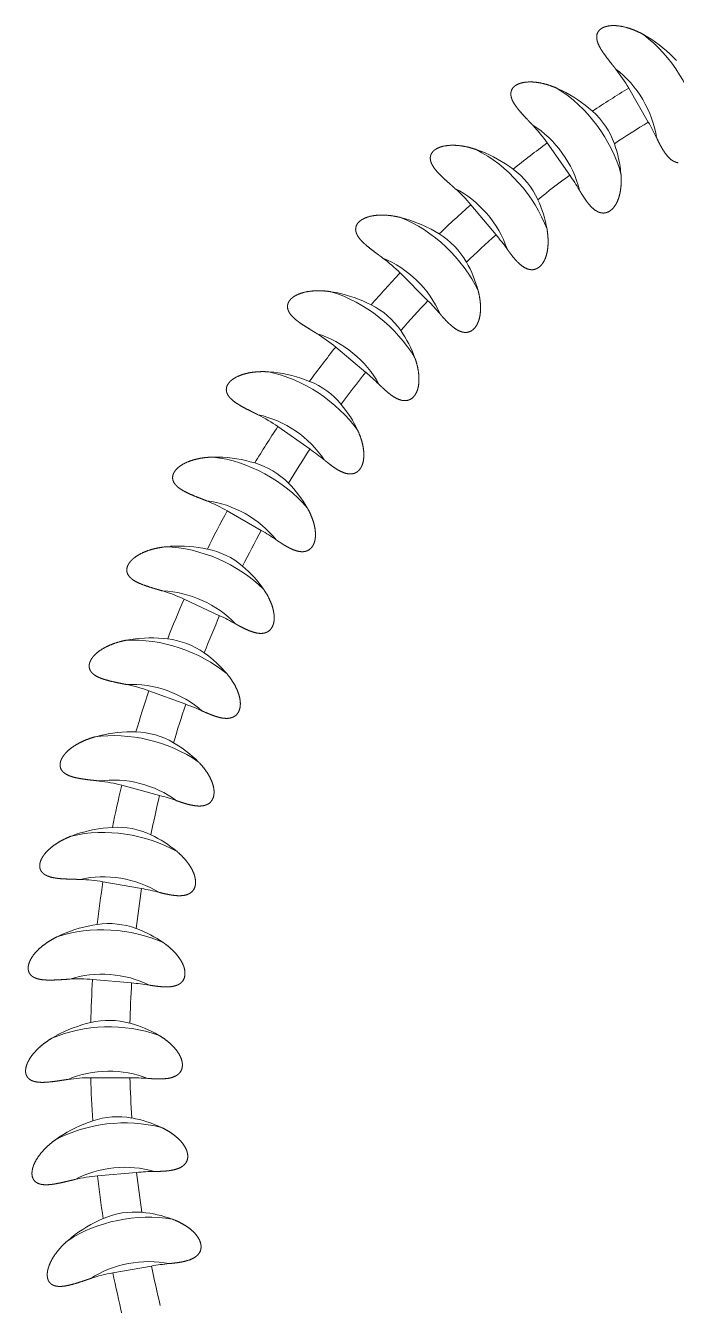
# Model space of a CAD drawing. Extents: x 89 to 469, y -40 to 440.
# Drawn here: x 408.5 to 425.1, y 210.22 to 242.85 of the extents above; entities that cross this region are included whole.
import ezdxf

# ---------------------------------------------------------------- set-up
doc = ezdxf.new("R2010")
doc.units = 0
doc.header["$LTSCALE"] = 7
doc.header["$MEASUREMENT"] = 0
doc.layers.add('8', color=252, linetype='CONTINUOUS', lineweight=15)

msp = doc.modelspace()

# ---------------------------------------------------------------- linework, layer by layer
at = {"layer": '8', "ltscale": 0.003192}
for p, q in [((424.262, 242.62), (424.373, 242.557)), ((422.064, 241.248), (422.179, 241.194)), ((419.993, 239.69), (420.113, 239.646)), ((418.066, 237.957), (418.189, 237.924)), ((416.297, 236.063), (416.423, 236.041)), ((414.701, 234.022), (414.828, 234.01)), ((413.288, 231.849), (413.416, 231.849)), ((412.07, 229.561), (412.197, 229.573)), ((411.056, 227.177), (411.182, 227.199)), ((410.254, 224.712), (410.377, 224.745)), ((409.669, 222.188), (409.789, 222.231)), ((409.307, 219.621), (409.423, 219.675)), ((409.17, 217.033), (409.28, 217.097)), ((409.259, 214.443), (409.363, 214.517)), ((409.573, 211.871), (409.671, 211.953))]:
    msp.add_line(p, q, dxfattribs=at)
at = {"layer": '8', "ltscale": 0.025008}
for p, q in [((423.885, 241.257), (424.385, 240.39)), ((421.807, 239.857), (422.381, 239.038)), ((419.858, 238.282), (420.501, 237.515)), ((418.055, 236.542), (418.762, 235.835)), ((416.41, 234.652), (417.176, 234.009)), ((414.935, 232.626), (415.755, 232.053)), ((413.643, 230.479), (414.51, 229.979)), ((412.543, 228.228), (413.45, 227.805)), ((411.644, 225.89), (412.584, 225.547)), ((410.951, 223.481), (411.918, 223.223)), ((410.471, 221.022), (411.457, 220.848)), ((410.208, 218.53), (411.204, 218.443)), ((410.162, 216.025), (411.163, 216.025)), ((410.335, 213.525), (411.332, 213.613)), ((410.725, 211.05), (411.711, 211.224))]:
    msp.add_line(p, q, dxfattribs=at)
at = {"layer": '8'}
for centre, radius, start, end in [((422.525, 239.546), 3.533, 43.1259, 58.4507), ((420.438, 239.267), 3.98, 29.9912, 38.3884), ((420.6, 238.035), 3.533, 48.1259, 63.4507), ((438.875, 216.757), 28.722, 121.4591, 123.6519), ((421.63, 239.162), 2.007, 19.6638, 48.5219), ((418.546, 237.575), 3.98, 34.9912, 43.3884), ((438.875, 216.757), 27.722, 121.5118, 123.6359), ((419.169, 237.379), 6.023, 25.664, 29.9975), ((438.875, 216.757), 28.722, 126.4591, 128.6519), ((420.684, 238.812), 3.015, 4.784, 19.8733), ((418.816, 236.361), 3.533, 53.1259, 68.4507), ((419.743, 237.574), 2.007, 24.6638, 53.5219), ((438.875, 216.757), 27.722, 126.5118, 128.6359), ((417.447, 235.583), 6.023, 30.664, 34.9975), ((416.809, 235.724), 3.98, 39.9912, 48.3884), ((438.875, 216.757), 28.722, 131.4591, 133.6519), ((418.831, 237.143), 3.015, 9.784, 24.8733), ((417.183, 234.538), 3.533, 58.1259, 73.4507), ((418.001, 235.827), 2.007, 29.6638, 58.5219), ((438.875, 216.757), 27.722, 131.5118, 133.6359), ((415.888, 233.644), 6.023, 35.664, 39.9975), ((415.24, 233.728), 3.98, 44.9912, 53.3884), ((417.13, 235.318), 3.015, 14.784, 29.8733), ((438.875, 216.757), 28.722, 136.4591, 138.6519), ((415.716, 232.58), 3.533, 63.1259, 78.4507), ((416.418, 233.935), 2.007, 34.6638, 63.5219), ((438.875, 216.757), 27.722, 136.5118, 138.6359), ((414.503, 231.576), 6.023, 40.664, 44.9975), ((413.851, 231.604), 3.98, 49.9912, 58.3884), ((415.595, 233.353), 3.015, 19.784, 34.8733), ((438.875, 216.757), 28.722, 141.4591, 143.6519), ((414.425, 230.501), 3.533, 68.1259, 83.4507), ((438.875, 216.757), 27.722, 141.5118, 143.6359), ((413.304, 229.396), 6.023, 45.664, 49.9975), ((415.007, 231.912), 2.007, 39.6638, 68.5219), ((414.237, 231.26), 3.015, 24.784, 39.8733), ((412.652, 229.366), 3.98, 54.9912, 63.3884), ((438.875, 216.757), 28.722, 146.4591, 148.6519), ((438.875, 216.757), 27.722, 146.5118, 148.6359), ((412.3, 227.119), 6.023, 50.664, 54.9975), ((413.32, 228.318), 3.533, 73.1259, 88.4507), ((413.776, 229.775), 2.007, 44.6638, 73.5219), ((413.067, 229.058), 3.015, 29.784, 44.8733), ((411.653, 227.033), 3.98, 59.9912, 68.3884), ((438.875, 216.757), 28.722, 151.4591, 153.6519), ((438.875, 216.757), 27.722, 151.5118, 153.6359), ((411.498, 224.764), 6.023, 55.664, 59.9975), ((412.41, 226.047), 3.533, 78.1259, 93.4507), ((412.737, 227.538), 2.007, 49.6638, 78.5219), ((412.093, 226.762), 3.015, 34.784, 49.8733), ((410.861, 224.621), 3.98, 64.9912, 73.3884), ((438.875, 216.757), 28.722, 156.4591, 158.6519), ((438.875, 216.757), 27.722, 156.5118, 158.6359), ((410.904, 222.347), 6.023, 60.664, 64.9975), ((411.701, 223.705), 3.533, 83.1259, 98.4507), ((411.897, 225.218), 2.007, 54.6638, 83.5219), ((411.323, 224.39), 3.015, 39.784, 54.8733), ((410.282, 222.15), 3.98, 69.9912, 78.3884), ((438.875, 216.757), 28.722, 161.4591, 163.6519), ((438.875, 216.757), 27.722, 161.5118, 163.6359), ((410.523, 219.888), 6.023, 65.664, 69.9975), ((411.199, 221.31), 3.533, 88.1259, 103.4507), ((411.262, 222.835), 2.007, 59.6638, 88.5219), ((410.763, 221.959), 3.015, 44.784, 59.8733), ((409.921, 219.637), 3.98, 74.9912, 83.3884), ((438.875, 216.757), 28.722, 166.4591, 168.6519), ((438.875, 216.757), 27.722, 166.5118, 168.6359), ((410.358, 217.405), 6.023, 70.664, 74.9975), ((410.907, 218.88), 3.533, 93.1259, 108.4507), ((410.838, 220.405), 2.007, 64.6648, 93.5207), ((410.416, 219.489), 3.015, 49.784, 64.8733), ((409.78, 217.103), 3.98, 79.9912, 88.3884), ((438.875, 216.757), 28.722, 171.4591, 173.6519), ((438.875, 216.757), 27.722, 171.5118, 173.6359), ((410.41, 214.917), 6.023, 75.664, 79.9975), ((410.828, 216.435), 3.533, 98.1259, 113.4507), ((410.626, 217.948), 2.007, 69.6655, 98.5201), ((410.286, 216.999), 3.015, 54.784, 69.8733), ((409.86, 214.566), 3.98, 84.9912, 93.3884), ((438.875, 216.757), 28.722, 176.4591, 178.6519), ((438.875, 216.757), 27.722, 176.5118, 178.6359), ((410.679, 212.443), 6.023, 80.664, 84.9975), ((410.963, 213.992), 3.533, 103.1259, 118.4507), ((410.63, 215.481), 2.007, 74.6676, 103.5184), ((410.374, 214.506), 3.015, 59.784, 74.8733), ((410.162, 212.045), 3.98, 89.9912, 98.3884), ((438.875, 216.757), 28.722, 181.4591, 183.6519), ((411.162, 210.002), 6.023, 85.664, 89.9975), ((438.875, 216.757), 27.722, 181.5118, 183.6359), ((410.849, 213.024), 2.007, 79.6642, 108.5211), ((411.31, 211.569), 3.533, 108.1259, 123.4507), ((410.679, 212.031), 3.015, 64.784, 79.8733), ((410.681, 209.561), 3.98, 94.9912, 103.3884), ((438.875, 216.757), 28.722, 186.4591, 188.6519), ((411.856, 207.613), 6.023, 90.664, 94.9975), ((438.875, 216.757), 27.722, 186.5118, 188.6359), ((411.867, 209.187), 3.533, 113.1259, 128.4507), ((411.281, 210.596), 2.007, 84.6635, 113.5216), ((411.198, 209.591), 3.015, 69.784, 84.8733), ((412.756, 205.293), 6.023, 95.664, 99.9975), ((438.875, 216.757), 27.722, 191.5118, 193.6359), ((411.416, 207.131), 3.98, 99.9912, 108.3884), ((438.875, 216.757), 28.722, 191.4591, 193.6519)]:
    msp.add_arc(centre, radius, start, end, dxfattribs=at)
at = {"layer": '8', "extrusion": (0, 0, -1)}
for centre, major_axis, start_param, end_param in [((423.518, 240.505), (-1.408, 2.438), 1.025464, 2.035404), ((423.029, 240.222), (-1.008, 1.745), 1.023289, 2.0831), ((421.507, 239.076), (-1.615, 2.306), 1.025464, 2.035404), ((421.044, 238.752), (-1.156, 1.651), 1.023289, 2.0831), ((419.628, 237.478), (-1.809, 2.156), 1.025464, 2.035404), ((419.195, 237.114), (-1.295, 1.544), 1.023289, 2.0831), ((417.895, 235.721), (-1.991, 1.991), 1.025464, 2.035404), ((417.495, 235.321), (-1.425, 1.425), 1.023289, 2.0831), ((416.322, 233.821), (-2.156, 1.809), 1.025464, 2.035404), ((415.959, 233.387), (-1.544, 1.295), 1.023289, 2.0831), ((414.921, 231.79), (-2.306, 1.615), 1.025464, 2.035404), ((414.596, 231.327), (-1.651, 1.156), 1.023289, 2.0831), ((413.702, 229.645), (-2.438, 1.408), 1.025464, 2.035404), ((413.419, 229.155), (-1.745, 1.008), 1.023289, 2.0831), ((412.674, 227.402), (-2.551, 1.19), 1.025464, 2.035404), ((412.435, 226.889), (-1.826, 0.852), 1.023289, 2.0831), ((411.846, 225.078), (-2.645, 0.963), 1.025464, 2.035404), ((411.653, 224.546), (-1.893, 0.689), 1.023289, 2.0831), ((411.224, 222.691), (-2.719, 0.729), 1.025464, 2.035404), ((411.077, 222.144), (-1.946, 0.522), 1.023289, 2.0831), ((410.812, 220.258), (-2.772, 0.489), 1.025464, 2.035404), ((410.713, 219.701), (-1.984, 0.35), 1.023289, 2.0831), ((410.613, 217.799), (-2.804, 0.245), 1.025464, 2.035404), ((410.564, 217.235), (-2.007, 0.176), 1.023289, 2.0831), ((410.63, 215.332), (-2.815, 0), 1.025464, 2.035404), ((410.63, 214.766), (-2.015, 0), 1.023289, 2.0831), ((410.862, 212.875), (-2.804, -0.245), 1.025464, 2.035404), ((410.911, 212.312), (-2.007, -0.176), 1.023289, 2.0831), ((411.306, 210.449), (-2.772, -0.489), 1.025464, 2.035404), ((411.405, 209.892), (-1.984, -0.35), 1.023289, 2.0831)]:
    msp.add_ellipse(centre, major_axis=major_axis, ratio=0.707107, start_param=start_param, end_param=end_param, dxfattribs=at)
at = {"layer": '8'}
for points, knots in [([(424.262, 242.62), (424.129, 242.694), (423.99, 242.756), (423.849, 242.805), (423.674, 242.846), (423.498, 242.85), (423.473, 242.85), (423.422, 242.847), (423.373, 242.841), (423.348, 242.836), (423.301, 242.826), (423.257, 242.81), (423.236, 242.802), (423.185, 242.776), (423.139, 242.74), (423.115, 242.713), (423.087, 242.666), (423.073, 242.614), (423.07, 242.594), (423.066, 242.545), (423.073, 242.495), (423.079, 242.466), (423.113, 242.352), (423.174, 242.246), (423.223, 242.173), (423.319, 242.039), (423.421, 241.911), (423.467, 241.853), (423.512, 241.796), (423.558, 241.739)], [0, 0, 0, 0, 0, 0, 1.224166, 1.224166, 1.224166, 1.428529, 1.428529, 1.428529, 1.632892, 1.632892, 1.632892, 1.814103, 1.814103, 1.814103, 2.110773, 2.110773, 2.110773, 2.285329, 2.285329, 2.285329, 2.546745, 2.546745, 2.546745, 3.333648, 3.333648, 3.333648, 3.970726, 3.970726, 3.970726, 3.970726, 3.970726, 3.970726]), ([(422.064, 241.248), (421.924, 241.31), (421.781, 241.36), (421.636, 241.396), (421.458, 241.422), (421.282, 241.41), (421.257, 241.408), (421.207, 241.401), (421.158, 241.39), (421.134, 241.384), (421.089, 241.369), (421.045, 241.35), (421.026, 241.34), (420.976, 241.309), (420.934, 241.269), (420.913, 241.241), (420.889, 241.191), (420.879, 241.138), (420.878, 241.118), (420.879, 241.069), (420.889, 241.02), (420.898, 240.992), (420.942, 240.881), (421.012, 240.781), (421.067, 240.712), (421.175, 240.587), (421.287, 240.468), (421.338, 240.415), (421.388, 240.362), (421.439, 240.309)], [0, 0, 0, 0, 0, 0, 1.224166, 1.224166, 1.224166, 1.428529, 1.428529, 1.428529, 1.632892, 1.632892, 1.632892, 1.814103, 1.814103, 1.814103, 2.110773, 2.110773, 2.110773, 2.285329, 2.285329, 2.285329, 2.546745, 2.546745, 2.546745, 3.333648, 3.333648, 3.333648, 3.970726, 3.970726, 3.970726, 3.970726, 3.970726, 3.970726]), ([(425.149, 239.353), (425.098, 239.359), (425.048, 239.376), (425.002, 239.403), (424.891, 239.489), (424.806, 239.604), (424.758, 239.679), (424.698, 239.786), (424.643, 239.895), (424.628, 239.926), (424.613, 239.957), (424.598, 239.988)], [0, 0, 0, 0, 0, 0, 0.451532, 0.451532, 0.451532, 1.206202, 1.206202, 1.206202, 1.504001, 1.504001, 1.504001, 1.504001, 1.504001, 1.504001]), ([(419.993, 239.69), (419.849, 239.739), (419.701, 239.777), (419.554, 239.8), (419.375, 239.81), (419.201, 239.783), (419.176, 239.779), (419.127, 239.767), (419.079, 239.753), (419.055, 239.744), (419.011, 239.726), (418.97, 239.702), (418.951, 239.691), (418.905, 239.656), (418.866, 239.613), (418.847, 239.582), (418.827, 239.531), (418.823, 239.477), (418.823, 239.457), (418.828, 239.408), (418.843, 239.36), (418.855, 239.333), (418.908, 239.227), (418.986, 239.133), (419.047, 239.069), (419.165, 238.954), (419.288, 238.845), (419.343, 238.796), (419.398, 238.748), (419.452, 238.699)], [0, 0, 0, 0, 0, 0, 1.224166, 1.224166, 1.224166, 1.428529, 1.428529, 1.428529, 1.632892, 1.632892, 1.632892, 1.814103, 1.814103, 1.814103, 2.110773, 2.110773, 2.110773, 2.285329, 2.285329, 2.285329, 2.546745, 2.546745, 2.546745, 3.333648, 3.333648, 3.333648, 3.970726, 3.970726, 3.970726, 3.970726, 3.970726, 3.970726]), ([(423.571, 238.315), (423.634, 238.434), (423.672, 238.569), (423.693, 238.705), (423.7, 238.861), (423.692, 239.016), (423.691, 239.032), (423.69, 239.048), (423.688, 239.064)], [0, 0, 0, 0, 0, 0, 1.126944, 1.126944, 1.126944, 1.254184, 1.254184, 1.254184, 1.254184, 1.254184, 1.254184]), ([(423.232, 238.071), (423.181, 238.072), (423.13, 238.084), (423.081, 238.107), (422.963, 238.184), (422.868, 238.291), (422.814, 238.361), (422.745, 238.463), (422.681, 238.567), (422.663, 238.596), (422.645, 238.625), (422.628, 238.655)], [0, 0, 0, 0, 0, 0, 0.451532, 0.451532, 0.451532, 1.206202, 1.206202, 1.206202, 1.504001, 1.504001, 1.504001, 1.504001, 1.504001, 1.504001]), ([(423.232, 238.071), (423.326, 238.069), (423.395, 238.107), (423.451, 238.146), (423.509, 238.212), (423.557, 238.291), (423.562, 238.299), (423.566, 238.307), (423.571, 238.315)], [0, 0, 0, 0, 0, 0, 1.88105, 1.88105, 1.88105, 2.084613, 2.084613, 2.084613, 2.084613, 2.084613, 2.084613]), ([(418.066, 237.957), (417.918, 237.993), (417.768, 238.018), (417.619, 238.028), (417.44, 238.023), (417.269, 237.981), (417.244, 237.974), (417.196, 237.959), (417.15, 237.94), (417.127, 237.929), (417.085, 237.907), (417.046, 237.88), (417.028, 237.867), (416.985, 237.828), (416.95, 237.782), (416.934, 237.75), (416.919, 237.697), (416.919, 237.643), (416.921, 237.623), (416.93, 237.574), (416.949, 237.528), (416.963, 237.502), (417.025, 237.401), (417.112, 237.314), (417.178, 237.256), (417.305, 237.152), (417.437, 237.054), (417.496, 237.01), (417.555, 236.967), (417.614, 236.923)], [0, 0, 0, 0, 0, 0, 1.224166, 1.224166, 1.224166, 1.428529, 1.428529, 1.428529, 1.632892, 1.632892, 1.632892, 1.814103, 1.814103, 1.814103, 2.110773, 2.110773, 2.110773, 2.285329, 2.285329, 2.285329, 2.546745, 2.546745, 2.546745, 3.333648, 3.333648, 3.333648, 3.970726, 3.970726, 3.970726, 3.970726, 3.970726, 3.970726]), ([(421.75, 236.899), (421.803, 237.023), (421.829, 237.161), (421.838, 237.299), (421.831, 237.454), (421.809, 237.608), (421.807, 237.624), (421.805, 237.64), (421.802, 237.655)], [0, 0, 0, 0, 0, 0, 1.126944, 1.126944, 1.126944, 1.254184, 1.254184, 1.254184, 1.254184, 1.254184, 1.254184]), ([(421.434, 236.626), (421.383, 236.623), (421.331, 236.631), (421.28, 236.65), (421.156, 236.716), (421.052, 236.814), (420.992, 236.879), (420.915, 236.974), (420.841, 237.072), (420.821, 237.1), (420.801, 237.128), (420.781, 237.156)], [0, 0, 0, 0, 0, 0, 0.451532, 0.451532, 0.451532, 1.206202, 1.206202, 1.206202, 1.504001, 1.504001, 1.504001, 1.504001, 1.504001, 1.504001]), ([(421.434, 236.626), (421.527, 236.632), (421.593, 236.676), (421.646, 236.72), (421.698, 236.791), (421.739, 236.874), (421.742, 236.882), (421.746, 236.891), (421.75, 236.899)], [0, 0, 0, 0, 0, 0, 1.88105, 1.88105, 1.88105, 2.084613, 2.084613, 2.084613, 2.084613, 2.084613, 2.084613]), ([(416.297, 236.063), (416.147, 236.086), (415.995, 236.097), (415.846, 236.095), (415.668, 236.074), (415.501, 236.017), (415.477, 236.008), (415.431, 235.989), (415.386, 235.966), (415.364, 235.953), (415.324, 235.927), (415.288, 235.897), (415.271, 235.882), (415.232, 235.84), (415.201, 235.791), (415.188, 235.758), (415.177, 235.704), (415.182, 235.65), (415.186, 235.63), (415.2, 235.583), (415.222, 235.538), (415.238, 235.513), (415.309, 235.418), (415.403, 235.339), (415.474, 235.287), (415.61, 235.194), (415.749, 235.108), (415.812, 235.07), (415.875, 235.032), (415.937, 234.993)], [0, 0, 0, 0, 0, 0, 1.224166, 1.224166, 1.224166, 1.428529, 1.428529, 1.428529, 1.632892, 1.632892, 1.632892, 1.814103, 1.814103, 1.814103, 2.110773, 2.110773, 2.110773, 2.285329, 2.285329, 2.285329, 2.546745, 2.546745, 2.546745, 3.333648, 3.333648, 3.333648, 3.970726, 3.970726, 3.970726, 3.970726, 3.970726, 3.970726]), ([(420.059, 235.33), (420.102, 235.458), (420.116, 235.597), (420.112, 235.735), (420.092, 235.89), (420.057, 236.042), (420.053, 236.057), (420.049, 236.072), (420.045, 236.088)], [0, 0, 0, 0, 0, 0, 1.126944, 1.126944, 1.126944, 1.254184, 1.254184, 1.254184, 1.254184, 1.254184, 1.254184]), ([(419.769, 235.03), (419.718, 235.023), (419.665, 235.026), (419.614, 235.041), (419.484, 235.095), (419.372, 235.184), (419.307, 235.244), (419.221, 235.332), (419.139, 235.423), (419.117, 235.449), (419.094, 235.475), (419.072, 235.501)], [0, 0, 0, 0, 0, 0, 0.451532, 0.451532, 0.451532, 1.206202, 1.206202, 1.206202, 1.504001, 1.504001, 1.504001, 1.504001, 1.504001, 1.504001]), ([(419.769, 235.03), (419.861, 235.045), (419.923, 235.094), (419.971, 235.143), (420.017, 235.217), (420.05, 235.304), (420.054, 235.312), (420.057, 235.321), (420.059, 235.33)], [0, 0, 0, 0, 0, 0, 1.88105, 1.88105, 1.88105, 2.084613, 2.084613, 2.084613, 2.084613, 2.084613, 2.084613]), ([(418.512, 233.619), (418.543, 233.75), (418.545, 233.891), (418.53, 234.028), (418.496, 234.18), (418.448, 234.328), (418.443, 234.343), (418.438, 234.358), (418.432, 234.373)], [0, 0, 0, 0, 0, 0, 1.126944, 1.126944, 1.126944, 1.254184, 1.254184, 1.254184, 1.254184, 1.254184, 1.254184]), ([(414.701, 234.022), (414.549, 234.032), (414.397, 234.03), (414.248, 234.014), (414.072, 233.977), (413.911, 233.906), (413.888, 233.896), (413.844, 233.872), (413.801, 233.845), (413.781, 233.831), (413.743, 233.802), (413.709, 233.769), (413.694, 233.752), (413.658, 233.707), (413.632, 233.655), (413.622, 233.621), (413.616, 233.566), (413.626, 233.513), (413.631, 233.494), (413.649, 233.448), (413.675, 233.405), (413.694, 233.382), (413.773, 233.293), (413.872, 233.223), (413.948, 233.176), (414.091, 233.096), (414.238, 233.023), (414.304, 232.99), (414.369, 232.958), (414.435, 232.925)], [0, 0, 0, 0, 0, 0, 1.224166, 1.224166, 1.224166, 1.428529, 1.428529, 1.428529, 1.632892, 1.632892, 1.632892, 1.814103, 1.814103, 1.814103, 2.110773, 2.110773, 2.110773, 2.285329, 2.285329, 2.285329, 2.546745, 2.546745, 2.546745, 3.333648, 3.333648, 3.333648, 3.970726, 3.970726, 3.970726, 3.970726, 3.970726, 3.970726]), ([(418.249, 233.296), (418.199, 233.284), (418.146, 233.282), (418.093, 233.292), (417.96, 233.336), (417.84, 233.414), (417.77, 233.468), (417.677, 233.549), (417.588, 233.632), (417.563, 233.656), (417.538, 233.68), (417.513, 233.704)], [0, 0, 0, 0, 0, 0, 0.451532, 0.451532, 0.451532, 1.206202, 1.206202, 1.206202, 1.504001, 1.504001, 1.504001, 1.504001, 1.504001, 1.504001]), ([(418.249, 233.296), (418.34, 233.318), (418.397, 233.373), (418.441, 233.425), (418.48, 233.504), (418.506, 233.593), (418.508, 233.601), (418.51, 233.61), (418.512, 233.619)], [0, 0, 0, 0, 0, 0, 1.88105, 1.88105, 1.88105, 2.084613, 2.084613, 2.084613, 2.084613, 2.084613, 2.084613]), ([(417.12, 231.78), (417.139, 231.914), (417.129, 232.054), (417.102, 232.189), (417.055, 232.338), (416.994, 232.481), (416.988, 232.495), (416.981, 232.51), (416.975, 232.524)], [0, 0, 0, 0, 0, 0, 1.126944, 1.126944, 1.126944, 1.254184, 1.254184, 1.254184, 1.254184, 1.254184, 1.254184]), ([(413.288, 231.849), (413.136, 231.846), (412.984, 231.831), (412.838, 231.802), (412.666, 231.75), (412.511, 231.665), (412.49, 231.653), (412.447, 231.625), (412.407, 231.595), (412.388, 231.579), (412.353, 231.546), (412.322, 231.511), (412.309, 231.493), (412.277, 231.445), (412.256, 231.391), (412.248, 231.356), (412.247, 231.301), (412.261, 231.248), (412.268, 231.23), (412.29, 231.185), (412.32, 231.146), (412.34, 231.124), (412.427, 231.042), (412.532, 230.981), (412.611, 230.941), (412.762, 230.874), (412.914, 230.814), (412.983, 230.787), (413.051, 230.76), (413.119, 230.733)], [0, 0, 0, 0, 0, 0, 1.224166, 1.224166, 1.224166, 1.428529, 1.428529, 1.428529, 1.632892, 1.632892, 1.632892, 1.814103, 1.814103, 1.814103, 2.110773, 2.110773, 2.110773, 2.285329, 2.285329, 2.285329, 2.546745, 2.546745, 2.546745, 3.333648, 3.333648, 3.333648, 3.970726, 3.970726, 3.970726, 3.970726, 3.970726, 3.970726]), ([(416.886, 231.435), (416.837, 231.419), (416.785, 231.413), (416.731, 231.418), (416.594, 231.45), (416.468, 231.517), (416.393, 231.565), (416.294, 231.637), (416.198, 231.712), (416.171, 231.734), (416.144, 231.756), (416.118, 231.777)], [0, 0, 0, 0, 0, 0, 0.451532, 0.451532, 0.451532, 1.206202, 1.206202, 1.206202, 1.504001, 1.504001, 1.504001, 1.504001, 1.504001, 1.504001]), ([(416.886, 231.435), (416.974, 231.465), (417.026, 231.525), (417.066, 231.581), (417.098, 231.662), (417.116, 231.753), (417.117, 231.762), (417.119, 231.771), (417.12, 231.78)], [0, 0, 0, 0, 0, 0, 1.88105, 1.88105, 1.88105, 2.084613, 2.084613, 2.084613, 2.084613, 2.084613, 2.084613]), ([(415.893, 229.827), (415.901, 229.962), (415.878, 230.1), (415.839, 230.233), (415.78, 230.376), (415.707, 230.514), (415.699, 230.528), (415.692, 230.542), (415.684, 230.556)], [0, 0, 0, 0, 0, 0, 1.126944, 1.126944, 1.126944, 1.254184, 1.254184, 1.254184, 1.254184, 1.254184, 1.254184]), ([(415.69, 229.463), (415.643, 229.442), (415.591, 229.432), (415.538, 229.432), (415.398, 229.452), (415.267, 229.508), (415.188, 229.55), (415.083, 229.612), (414.981, 229.679), (414.952, 229.698), (414.923, 229.717), (414.895, 229.737)], [0, 0, 0, 0, 0, 0, 0.451532, 0.451532, 0.451532, 1.206202, 1.206202, 1.206202, 1.504001, 1.504001, 1.504001, 1.504001, 1.504001, 1.504001]), ([(415.69, 229.463), (415.776, 229.5), (415.822, 229.564), (415.857, 229.624), (415.882, 229.708), (415.891, 229.8), (415.892, 229.809), (415.893, 229.818), (415.893, 229.827)], [0, 0, 0, 0, 0, 0, 1.88105, 1.88105, 1.88105, 2.084613, 2.084613, 2.084613, 2.084613, 2.084613, 2.084613]), ([(412.07, 229.561), (411.919, 229.545), (411.769, 229.517), (411.625, 229.475), (411.459, 229.409), (411.312, 229.311), (411.292, 229.296), (411.252, 229.266), (411.215, 229.232), (411.197, 229.214), (411.165, 229.179), (411.137, 229.14), (411.126, 229.122), (411.098, 229.071), (411.082, 229.015), (411.077, 228.98), (411.081, 228.925), (411.099, 228.874), (411.108, 228.856), (411.134, 228.814), (411.167, 228.777), (411.189, 228.757), (411.282, 228.683), (411.393, 228.631), (411.475, 228.598), (411.631, 228.545), (411.788, 228.497), (411.858, 228.477), (411.929, 228.456), (411.999, 228.435)], [0, 0, 0, 0, 0, 0, 1.224166, 1.224166, 1.224166, 1.428529, 1.428529, 1.428529, 1.632892, 1.632892, 1.632892, 1.814103, 1.814103, 1.814103, 2.110773, 2.110773, 2.110773, 2.285329, 2.285329, 2.285329, 2.546745, 2.546745, 2.546745, 3.333648, 3.333648, 3.333648, 3.970726, 3.970726, 3.970726, 3.970726, 3.970726, 3.970726]), ([(414.842, 227.775), (414.837, 227.909), (414.803, 228.045), (414.753, 228.174), (414.681, 228.312), (414.596, 228.442), (414.587, 228.456), (414.578, 228.469), (414.569, 228.482)], [0, 0, 0, 0, 0, 0, 1.126944, 1.126944, 1.126944, 1.254184, 1.254184, 1.254184, 1.254184, 1.254184, 1.254184]), ([(414.671, 227.394), (414.753, 227.439), (414.794, 227.506), (414.823, 227.569), (414.84, 227.654), (414.842, 227.747), (414.842, 227.756), (414.842, 227.765), (414.842, 227.775)], [0, 0, 0, 0, 0, 0, 1.88105, 1.88105, 1.88105, 2.084613, 2.084613, 2.084613, 2.084613, 2.084613, 2.084613]), ([(414.671, 227.394), (414.626, 227.369), (414.575, 227.354), (414.522, 227.35), (414.381, 227.357), (414.245, 227.402), (414.163, 227.437), (414.053, 227.49), (413.945, 227.547), (413.915, 227.564), (413.885, 227.581), (413.855, 227.597)], [0, 0, 0, 0, 0, 0, 0.451532, 0.451532, 0.451532, 1.206202, 1.206202, 1.206202, 1.504001, 1.504001, 1.504001, 1.504001, 1.504001, 1.504001]), ([(411.056, 227.177), (410.907, 227.147), (410.76, 227.106), (410.62, 227.052), (410.461, 226.971), (410.323, 226.861), (410.304, 226.845), (410.267, 226.81), (410.233, 226.773), (410.217, 226.754), (410.188, 226.716), (410.164, 226.676), (410.154, 226.656), (410.13, 226.603), (410.119, 226.546), (410.118, 226.51), (410.126, 226.456), (410.149, 226.407), (410.159, 226.39), (410.188, 226.35), (410.225, 226.316), (410.249, 226.298), (410.348, 226.233), (410.463, 226.191), (410.547, 226.165), (410.707, 226.125), (410.868, 226.092), (410.94, 226.077), (411.011, 226.063), (411.083, 226.048)], [0, 0, 0, 0, 0, 0, 1.224166, 1.224166, 1.224166, 1.428529, 1.428529, 1.428529, 1.632892, 1.632892, 1.632892, 1.814103, 1.814103, 1.814103, 2.110773, 2.110773, 2.110773, 2.285329, 2.285329, 2.285329, 2.546745, 2.546745, 2.546745, 3.333648, 3.333648, 3.333648, 3.970726, 3.970726, 3.970726, 3.970726, 3.970726, 3.970726]), ([(413.973, 225.638), (413.957, 225.772), (413.911, 225.904), (413.849, 226.028), (413.766, 226.159), (413.67, 226.282), (413.66, 226.294), (413.65, 226.307), (413.64, 226.319)], [0, 0, 0, 0, 0, 0, 1.126944, 1.126944, 1.126944, 1.254184, 1.254184, 1.254184, 1.254184, 1.254184, 1.254184]), ([(413.836, 225.244), (413.914, 225.296), (413.949, 225.367), (413.972, 225.431), (413.982, 225.518), (413.976, 225.611), (413.975, 225.62), (413.974, 225.629), (413.973, 225.638)], [0, 0, 0, 0, 0, 0, 1.88105, 1.88105, 1.88105, 2.084613, 2.084613, 2.084613, 2.084613, 2.084613, 2.084613]), ([(413.836, 225.244), (413.793, 225.215), (413.744, 225.196), (413.691, 225.187), (413.551, 225.182), (413.411, 225.215), (413.327, 225.242), (413.212, 225.286), (413.1, 225.334), (413.068, 225.347), (413.037, 225.361), (413.005, 225.376)], [0, 0, 0, 0, 0, 0, 0.451532, 0.451532, 0.451532, 1.206202, 1.206202, 1.206202, 1.504001, 1.504001, 1.504001, 1.504001, 1.504001, 1.504001]), ([(410.254, 224.712), (410.107, 224.67), (409.965, 224.616), (409.831, 224.55), (409.678, 224.456), (409.551, 224.334), (409.533, 224.316), (409.499, 224.279), (409.469, 224.239), (409.454, 224.218), (409.429, 224.178), (409.408, 224.136), (409.4, 224.115), (409.382, 224.06), (409.375, 224.003), (409.377, 223.967), (409.39, 223.913), (409.417, 223.867), (409.429, 223.85), (409.461, 223.813), (409.501, 223.783), (409.526, 223.767), (409.631, 223.71), (409.748, 223.678), (409.835, 223.661), (409.997, 223.635), (410.16, 223.615), (410.233, 223.607), (410.306, 223.599), (410.379, 223.591)], [0, 0, 0, 0, 0, 0, 1.224166, 1.224166, 1.224166, 1.428529, 1.428529, 1.428529, 1.632892, 1.632892, 1.632892, 1.814103, 1.814103, 1.814103, 2.110773, 2.110773, 2.110773, 2.285329, 2.285329, 2.285329, 2.546745, 2.546745, 2.546745, 3.333648, 3.333648, 3.333648, 3.970726, 3.970726, 3.970726, 3.970726, 3.970726, 3.970726]), ([(413.294, 223.434), (413.266, 223.566), (413.208, 223.694), (413.137, 223.811), (413.042, 223.935), (412.936, 224.049), (412.925, 224.06), (412.914, 224.072), (412.902, 224.083)], [0, 0, 0, 0, 0, 0, 1.126944, 1.126944, 1.126944, 1.254184, 1.254184, 1.254184, 1.254184, 1.254184, 1.254184]), ([(413.191, 223.029), (413.264, 223.088), (413.293, 223.161), (413.311, 223.228), (413.313, 223.315), (413.299, 223.407), (413.297, 223.416), (413.295, 223.425), (413.294, 223.434)], [0, 0, 0, 0, 0, 0, 1.88105, 1.88105, 1.88105, 2.084613, 2.084613, 2.084613, 2.084613, 2.084613, 2.084613]), ([(413.191, 223.029), (413.151, 222.997), (413.104, 222.974), (413.052, 222.96), (412.913, 222.943), (412.771, 222.964), (412.684, 222.983), (412.566, 223.016), (412.45, 223.054), (412.418, 223.066), (412.385, 223.077), (412.353, 223.088)], [0, 0, 0, 0, 0, 0, 0.451532, 0.451532, 0.451532, 1.206202, 1.206202, 1.206202, 1.504001, 1.504001, 1.504001, 1.504001, 1.504001, 1.504001]), ([(409.669, 222.188), (409.527, 222.132), (409.39, 222.066), (409.262, 221.989), (409.118, 221.882), (409.002, 221.75), (408.986, 221.73), (408.956, 221.69), (408.928, 221.648), (408.916, 221.626), (408.894, 221.584), (408.877, 221.539), (408.871, 221.518), (408.857, 221.462), (408.856, 221.404), (408.861, 221.369), (408.879, 221.316), (408.91, 221.272), (408.923, 221.257), (408.958, 221.223), (409, 221.196), (409.027, 221.182), (409.136, 221.135), (409.256, 221.113), (409.344, 221.103), (409.508, 221.092), (409.672, 221.087), (409.745, 221.085), (409.819, 221.083), (409.892, 221.081)], [0, 0, 0, 0, 0, 0, 1.224166, 1.224166, 1.224166, 1.428529, 1.428529, 1.428529, 1.632892, 1.632892, 1.632892, 1.814103, 1.814103, 1.814103, 2.110773, 2.110773, 2.110773, 2.285329, 2.285329, 2.285329, 2.546745, 2.546745, 2.546745, 3.333648, 3.333648, 3.333648, 3.970726, 3.970726, 3.970726, 3.970726, 3.970726, 3.970726]), ([(412.809, 221.179), (412.77, 221.308), (412.702, 221.43), (412.62, 221.541), (412.515, 221.656), (412.399, 221.76), (412.387, 221.771), (412.375, 221.781), (412.363, 221.791)], [0, 0, 0, 0, 0, 0, 1.126944, 1.126944, 1.126944, 1.254184, 1.254184, 1.254184, 1.254184, 1.254184, 1.254184]), ([(412.742, 220.767), (412.81, 220.831), (412.832, 220.907), (412.844, 220.975), (412.839, 221.063), (412.816, 221.152), (412.814, 221.161), (412.812, 221.17), (412.809, 221.179)], [0, 0, 0, 0, 0, 0, 1.88105, 1.88105, 1.88105, 2.084613, 2.084613, 2.084613, 2.084613, 2.084613, 2.084613]), ([(412.742, 220.767), (412.705, 220.731), (412.66, 220.704), (412.61, 220.686), (412.472, 220.657), (412.329, 220.665), (412.241, 220.677), (412.121, 220.7), (412.002, 220.727), (411.968, 220.736), (411.935, 220.744), (411.902, 220.752)], [0, 0, 0, 0, 0, 0, 0.451532, 0.451532, 0.451532, 1.206202, 1.206202, 1.206202, 1.504001, 1.504001, 1.504001, 1.504001, 1.504001, 1.504001]), ([(409.307, 219.621), (409.17, 219.554), (409.04, 219.477), (408.918, 219.388), (408.785, 219.269), (408.681, 219.127), (408.666, 219.106), (408.64, 219.064), (408.616, 219.019), (408.605, 218.996), (408.588, 218.952), (408.575, 218.907), (408.57, 218.885), (408.561, 218.828), (408.565, 218.77), (408.573, 218.735), (408.595, 218.685), (408.63, 218.643), (408.644, 218.629), (408.683, 218.598), (408.727, 218.575), (408.754, 218.564), (408.867, 218.526), (408.989, 218.515), (409.077, 218.513), (409.242, 218.516), (409.406, 218.525), (409.479, 218.53), (409.552, 218.534), (409.625, 218.539)], [0, 0, 0, 0, 0, 0, 1.224166, 1.224166, 1.224166, 1.428529, 1.428529, 1.428529, 1.632892, 1.632892, 1.632892, 1.814103, 1.814103, 1.814103, 2.110773, 2.110773, 2.110773, 2.285329, 2.285329, 2.285329, 2.546745, 2.546745, 2.546745, 3.333648, 3.333648, 3.333648, 3.970726, 3.970726, 3.970726, 3.970726, 3.970726, 3.970726]), ([(412.523, 218.89), (412.473, 219.015), (412.394, 219.131), (412.302, 219.235), (412.188, 219.34), (412.063, 219.434), (412.051, 219.443), (412.038, 219.452), (412.025, 219.462)], [0, 0, 0, 0, 0, 0, 1.126944, 1.126944, 1.126944, 1.254184, 1.254184, 1.254184, 1.254184, 1.254184, 1.254184]), ([(412.492, 218.474), (412.554, 218.544), (412.569, 218.622), (412.575, 218.69), (412.563, 218.777), (412.533, 218.865), (412.529, 218.873), (412.526, 218.882), (412.523, 218.89)], [0, 0, 0, 0, 0, 0, 1.88105, 1.88105, 1.88105, 2.084613, 2.084613, 2.084613, 2.084613, 2.084613, 2.084613]), ([(412.492, 218.474), (412.458, 218.435), (412.416, 218.404), (412.367, 218.382), (412.233, 218.341), (412.09, 218.336), (412.001, 218.341), (411.879, 218.353), (411.758, 218.37), (411.724, 218.375), (411.69, 218.381), (411.656, 218.386)], [0, 0, 0, 0, 0, 0, 0.451532, 0.451532, 0.451532, 1.206202, 1.206202, 1.206202, 1.504001, 1.504001, 1.504001, 1.504001, 1.504001, 1.504001]), ([(409.17, 217.033), (409.04, 216.955), (408.916, 216.866), (408.803, 216.768), (408.68, 216.637), (408.589, 216.486), (408.577, 216.464), (408.554, 216.42), (408.534, 216.373), (408.525, 216.35), (408.511, 216.304), (408.503, 216.258), (408.5, 216.236), (408.496, 216.178), (408.505, 216.121), (408.516, 216.087), (408.543, 216.038), (408.581, 216), (408.596, 215.988), (408.637, 215.96), (408.683, 215.941), (408.712, 215.932), (408.827, 215.904), (408.949, 215.904), (409.038, 215.909), (409.201, 215.926), (409.364, 215.95), (409.436, 215.961), (409.509, 215.972), (409.581, 215.983)], [0, 0, 0, 0, 0, 0, 1.224166, 1.224166, 1.224166, 1.428529, 1.428529, 1.428529, 1.632892, 1.632892, 1.632892, 1.814103, 1.814103, 1.814103, 2.110773, 2.110773, 2.110773, 2.285329, 2.285329, 2.285329, 2.546745, 2.546745, 2.546745, 3.333648, 3.333648, 3.333648, 3.970726, 3.970726, 3.970726, 3.970726, 3.970726, 3.970726]), ([(412.437, 216.585), (412.376, 216.706), (412.288, 216.814), (412.188, 216.909), (412.064, 217.004), (411.932, 217.087), (411.919, 217.095), (411.905, 217.103), (411.891, 217.111)], [0, 0, 0, 0, 0, 0, 1.126944, 1.126944, 1.126944, 1.254184, 1.254184, 1.254184, 1.254184, 1.254184, 1.254184]), ([(412.443, 216.168), (412.499, 216.243), (412.507, 216.322), (412.507, 216.391), (412.487, 216.476), (412.449, 216.561), (412.445, 216.569), (412.441, 216.577), (412.437, 216.585)], [0, 0, 0, 0, 0, 0, 1.88105, 1.88105, 1.88105, 2.084613, 2.084613, 2.084613, 2.084613, 2.084613, 2.084613]), ([(412.443, 216.168), (412.413, 216.127), (412.373, 216.092), (412.326, 216.065), (412.196, 216.013), (412.054, 215.996), (411.965, 215.992), (411.842, 215.994), (411.721, 216.001), (411.686, 216.003), (411.652, 216.005), (411.618, 216.008)], [0, 0, 0, 0, 0, 0, 0.451532, 0.451532, 0.451532, 1.206202, 1.206202, 1.206202, 1.504001, 1.504001, 1.504001, 1.504001, 1.504001, 1.504001]), ([(412.553, 214.282), (412.482, 214.396), (412.384, 214.497), (412.276, 214.583), (412.145, 214.667), (412.006, 214.737), (411.992, 214.744), (411.977, 214.751), (411.963, 214.758)], [0, 0, 0, 0, 0, 0, 1.126944, 1.126944, 1.126944, 1.254184, 1.254184, 1.254184, 1.254184, 1.254184, 1.254184]), ([(409.259, 214.443), (409.136, 214.354), (409.02, 214.254), (408.917, 214.147), (408.806, 214.006), (408.728, 213.848), (408.717, 213.825), (408.698, 213.778), (408.683, 213.73), (408.676, 213.706), (408.666, 213.66), (408.662, 213.612), (408.661, 213.59), (408.662, 213.532), (408.676, 213.476), (408.69, 213.443), (408.721, 213.397), (408.762, 213.363), (408.778, 213.352), (408.822, 213.328), (408.869, 213.312), (408.898, 213.306), (409.016, 213.289), (409.138, 213.299), (409.225, 213.312), (409.387, 213.343), (409.546, 213.381), (409.618, 213.398), (409.689, 213.415), (409.76, 213.432)], [0, 0, 0, 0, 0, 0, 1.224166, 1.224166, 1.224166, 1.428529, 1.428529, 1.428529, 1.632892, 1.632892, 1.632892, 1.814103, 1.814103, 1.814103, 2.110773, 2.110773, 2.110773, 2.285329, 2.285329, 2.285329, 2.546745, 2.546745, 2.546745, 3.333648, 3.333648, 3.333648, 3.970726, 3.970726, 3.970726, 3.970726, 3.970726, 3.970726]), ([(412.595, 213.866), (412.644, 213.947), (412.645, 214.026), (412.639, 214.094), (412.612, 214.177), (412.567, 214.258), (412.562, 214.266), (412.557, 214.274), (412.553, 214.282)], [0, 0, 0, 0, 0, 0, 1.88105, 1.88105, 1.88105, 2.084613, 2.084613, 2.084613, 2.084613, 2.084613, 2.084613]), ([(412.595, 213.866), (412.568, 213.823), (412.532, 213.785), (412.488, 213.754), (412.362, 213.69), (412.222, 213.661), (412.134, 213.65), (412.012, 213.641), (411.89, 213.637), (411.855, 213.636), (411.821, 213.636), (411.787, 213.635)], [0, 0, 0, 0, 0, 0, 0.451532, 0.451532, 0.451532, 1.206202, 1.206202, 1.206202, 1.504001, 1.504001, 1.504001, 1.504001, 1.504001, 1.504001]), ([(412.868, 211.997), (412.788, 212.105), (412.681, 212.197), (412.566, 212.273), (412.429, 212.345), (412.284, 212.403), (412.269, 212.409), (412.254, 212.415), (412.24, 212.42)], [0, 0, 0, 0, 0, 0, 1.126944, 1.126944, 1.126944, 1.254184, 1.254184, 1.254184, 1.254184, 1.254184, 1.254184]), ([(409.573, 211.871), (409.458, 211.771), (409.352, 211.662), (409.258, 211.546), (409.16, 211.396), (409.096, 211.231), (409.088, 211.208), (409.073, 211.159), (409.062, 211.11), (409.057, 211.086), (409.051, 211.038), (409.051, 210.991), (409.052, 210.969), (409.058, 210.912), (409.077, 210.856), (409.093, 210.825), (409.128, 210.782), (409.172, 210.751), (409.19, 210.741), (409.235, 210.721), (409.284, 210.71), (409.313, 210.707), (409.432, 210.7), (409.552, 210.72), (409.638, 210.741), (409.796, 210.786), (409.952, 210.838), (410.022, 210.861), (410.091, 210.884), (410.16, 210.907)], [0, 0, 0, 0, 0, 0, 1.224166, 1.224166, 1.224166, 1.428529, 1.428529, 1.428529, 1.632892, 1.632892, 1.632892, 1.814103, 1.814103, 1.814103, 2.110773, 2.110773, 2.110773, 2.285329, 2.285329, 2.285329, 2.546745, 2.546745, 2.546745, 3.333648, 3.333648, 3.333648, 3.970726, 3.970726, 3.970726, 3.970726, 3.970726, 3.970726]), ([(412.947, 211.587), (412.988, 211.671), (412.983, 211.75), (412.971, 211.818), (412.936, 211.898), (412.885, 211.975), (412.879, 211.982), (412.874, 211.99), (412.868, 211.997)], [0, 0, 0, 0, 0, 0, 1.88105, 1.88105, 1.88105, 2.084613, 2.084613, 2.084613, 2.084613, 2.084613, 2.084613]), ([(412.947, 211.587), (412.924, 211.541), (412.891, 211.5), (412.85, 211.466), (412.731, 211.391), (412.593, 211.35), (412.507, 211.331), (412.385, 211.311), (412.264, 211.297), (412.23, 211.293), (412.196, 211.29), (412.162, 211.286)], [0, 0, 0, 0, 0, 0, 0.451532, 0.451532, 0.451532, 1.206202, 1.206202, 1.206202, 1.504001, 1.504001, 1.504001, 1.504001, 1.504001, 1.504001])]:
    msp.add_open_spline(points, degree=5, knots=knots, dxfattribs=at)

doc.saveas('drawing.dxf')
